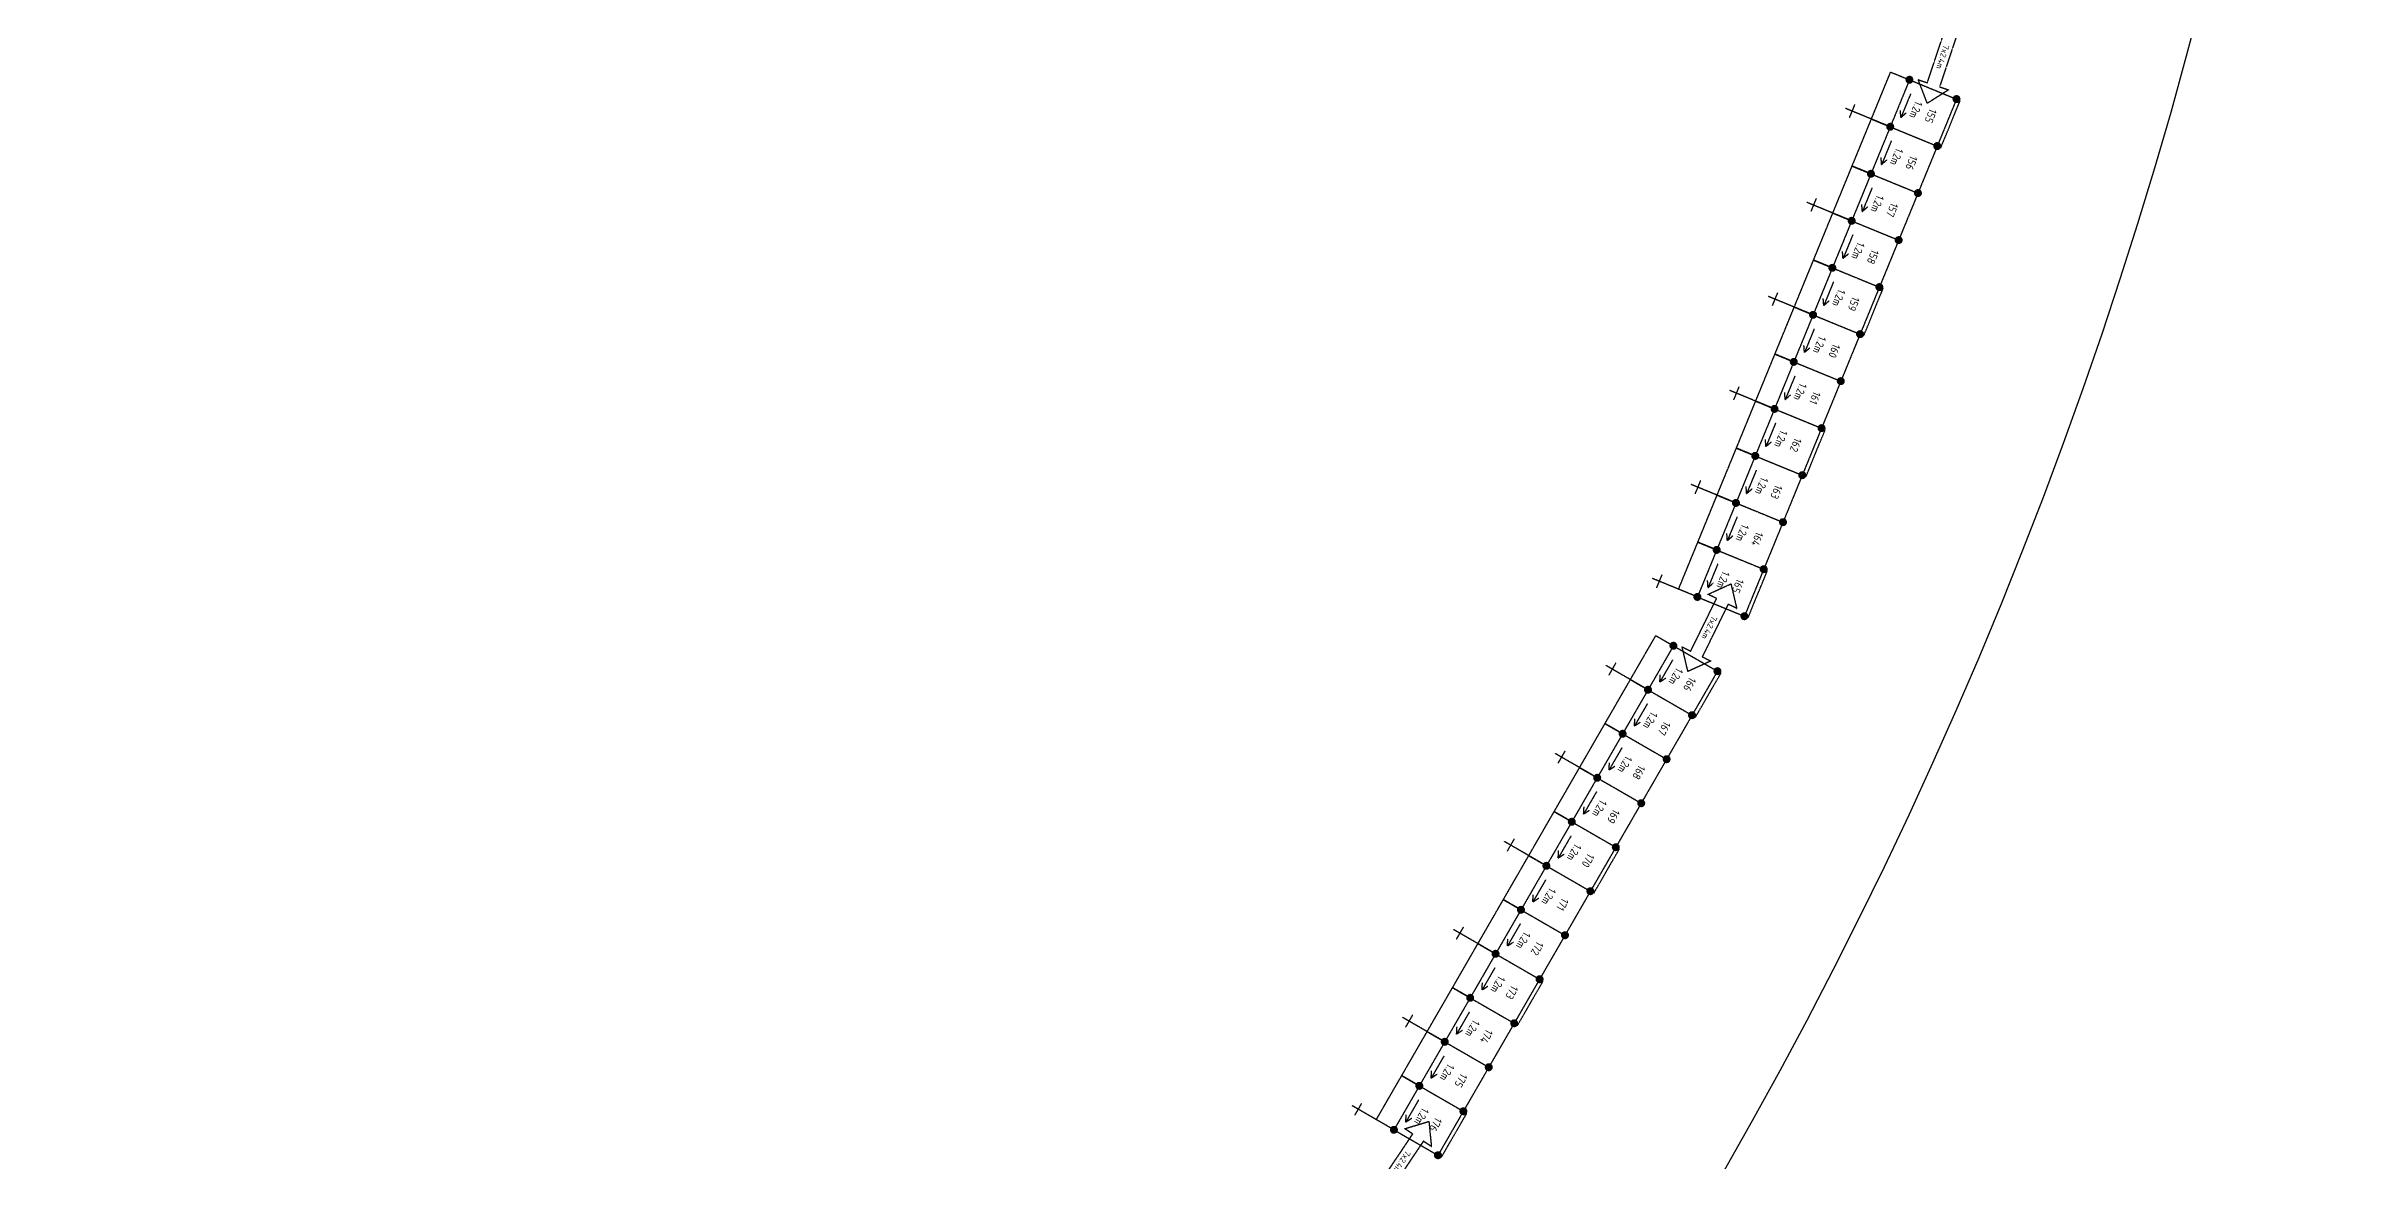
# Model space of a CAD drawing. Header units: millimetres. Extents: x -104667 to 131446, y -104429 to 134339.
# Drawn here: x 73869 to 131446, y -44898 to -17034 of the extents above; entities that cross this region are included whole.
import ezdxf
from ezdxf.enums import TextEntityAlignment as Align

# ---------------------------------------------------------------- set-up
doc = ezdxf.new("R2010")
doc.units = ezdxf.units.MM
doc.linetypes.add('KwikScaf_DASHED', pattern=[3.75, 2.5, -1.25])
doc.linetypes.add('KwikScaf_Line', pattern=[1, 1, 0])
doc.layers.get('0').update_dxf_attribs({"linetype": 'CONTINUOUS'})
doc.layers.add('KwikScaf Schematic', color=7, linetype='CONTINUOUS')
doc.styles.add('KwikScaf ISO', font='isocp.shx')

msp = doc.modelspace()

# ---------------------------------------------------------------- linework, layer by layer
msp.add_circle((13389, 13628), 118057)
at = {"layer": 'KwikScaf Schematic', "color": 3, "linetype": 'KwikScaf_Line'}
for p, q in [((120886, -17951), (121349, -16563)), ((121652, -16664), (121190, -18052)), ((120884, -18465), (120658, -17875)), ((120658, -17875), (120886, -17951)), ((121417, -18128), (120884, -18465)), ((121190, -18052), (121417, -18128)), ((115402, -30737), (115976, -30475)), ((115976, -30475), (116120, -31090)), ((114973, -32156), (115617, -30843)), ((115905, -30984), (115260, -32297)), ((115617, -30843), (115402, -30737)), ((116120, -31090), (115905, -30984)), ((114902, -32665), (114757, -32051)), ((114757, -32051), (114973, -32156)), ((115476, -32403), (114902, -32665)), ((115260, -32297), (115476, -32403)), ((107209, -45441), (108024, -44226)), ((107824, -44092), (108428, -43910)), ((108024, -44226), (107824, -44092)), ((108428, -43910), (108489, -44538)), ((108290, -44404), (107475, -45619)), ((108489, -44538), (108290, -44404))]:
    msp.add_line(p, q, dxfattribs=at)
at = {"layer": 'KwikScaf Schematic', "color": 1, "linetype": 'KwikScaf_Line'}
for p, q in [((119487, -18859), (119968, -17684)), ((119968, -17684), (120438, -17877)), ((120438, -17877), (119957, -19052)), ((120465, -18231), (120224, -18818)), ((120438, -17877), (121613, -18359)), ((121613, -18359), (121132, -19534)), ((119487, -18859), (118839, -18593)), ((119067, -18498), (118934, -18822)), ((119005, -20034), (119487, -18859)), ((119957, -19052), (119487, -18859)), ((119487, -18859), (119957, -19052)), ((120224, -18818), (120211, -18641)), ((120224, -18818), (120358, -18701)), ((119957, -19052), (119475, -20227)), ((119983, -19406), (119742, -19993)), ((119957, -19052), (121132, -19534)), ((121132, -19534), (120650, -20709)), ((118523, -21209), (119005, -20034)), ((119475, -20227), (119005, -20034)), ((119005, -20034), (119475, -20227)), ((119742, -19993), (119729, -19816)), ((119742, -19993), (119876, -19876)), ((119475, -20227), (118993, -21402)), ((119501, -20581), (119260, -21168)), ((119475, -20227), (120650, -20709)), ((120650, -20709), (120168, -21884)), ((118523, -21209), (117875, -20943)), ((118103, -20848), (117971, -21172)), ((118041, -22384), (118523, -21209)), ((118993, -21402), (118523, -21209)), ((118523, -21209), (118993, -21402)), ((119260, -21168), (119247, -20991)), ((119260, -21168), (119394, -21051)), ((118993, -21402), (118511, -22577)), ((119019, -21756), (118778, -22343)), ((118993, -21402), (120168, -21884)), ((117559, -23559), (118041, -22384)), ((118511, -22577), (118041, -22384)), ((118041, -22384), (118511, -22577)), ((118778, -22343), (118765, -22166)), ((118778, -22343), (118912, -22226)), ((120168, -21884), (119686, -23059)), ((118511, -22577), (118029, -23752)), ((118537, -22931), (118296, -23518)), ((118511, -22577), (119686, -23059)), ((117559, -23559), (116911, -23293)), ((117140, -23198), (117007, -23522)), ((117077, -24734), (117559, -23559)), ((118029, -23752), (117559, -23559)), ((117559, -23559), (118029, -23752)), ((118296, -23518), (118283, -23341)), ((118296, -23518), (118430, -23401)), ((119686, -23059), (119204, -24234)), ((118029, -23752), (117547, -24927)), ((118055, -24106), (117814, -24693)), ((118029, -23752), (119204, -24234)), ((116595, -25909), (117077, -24734)), ((117547, -24927), (117077, -24734)), ((117077, -24734), (117547, -24927)), ((117814, -24693), (117801, -24516)), ((117814, -24693), (117948, -24577)), ((119204, -24234), (118722, -25409)), ((117547, -24927), (117065, -26102)), ((117574, -25281), (117333, -25868)), ((117547, -24927), (118722, -25409)), ((116595, -25909), (115948, -25643)), ((116176, -25548), (116043, -25872)), ((116113, -27084), (116595, -25909)), ((117065, -26102), (116595, -25909)), ((116595, -25909), (117065, -26102)), ((117333, -25868), (117319, -25691)), ((117333, -25868), (117466, -25752)), ((118722, -25409), (118240, -26584)), ((117065, -26102), (116583, -27277)), ((117092, -26456), (116851, -27043)), ((117065, -26102), (118240, -26584)), ((116851, -27043), (116838, -26866)), ((116851, -27043), (116984, -26927)), ((118240, -26584), (117758, -27759)), ((115631, -28259), (116113, -27084)), ((116583, -27277), (116102, -28452)), ((116583, -27277), (116113, -27084)), ((116113, -27084), (116583, -27277)), ((116610, -27631), (116369, -28218)), ((116583, -27277), (117758, -27759)), ((115631, -28259), (114984, -27994)), ((115212, -27898), (115079, -28222)), ((116369, -28218), (116356, -28041)), ((116369, -28218), (116503, -28102)), ((117758, -27759), (117277, -28934)), ((115150, -29434), (115631, -28259)), ((116102, -28452), (115620, -29627)), ((116102, -28452), (115631, -28259)), ((115631, -28259), (116102, -28452)), ((116102, -28452), (117277, -28934)), ((115887, -29393), (115874, -29216)), ((116128, -28806), (115887, -29393)), ((115887, -29393), (116021, -29277)), ((117277, -28934), (116795, -30109)), ((114668, -30609), (115150, -29434)), ((115620, -29627), (115138, -30802)), ((115620, -29627), (115150, -29434)), ((115150, -29434), (115620, -29627)), ((115620, -29627), (116795, -30109)), ((114668, -30609), (114020, -30344)), ((114248, -30248), (114116, -30572)), ((115405, -30568), (115392, -30391)), ((115646, -29981), (115405, -30568)), ((115405, -30568), (115539, -30452)), ((116795, -30109), (116313, -31284)), ((115138, -30802), (114668, -30609)), ((115138, -30802), (116313, -31284)), ((113464, -32869), (114099, -31769)), ((114539, -32023), (113904, -33123)), ((114099, -31769), (114539, -32023)), ((114539, -32023), (115639, -32658)), ((113464, -32869), (112858, -32519)), ((113097, -32455), (112922, -32758)), ((114518, -32377), (114200, -32927)), ((114200, -32927), (114211, -32750)), ((115639, -32658), (115004, -33758)), ((112829, -33968), (113464, -32869)), ((113904, -33123), (113269, -34222)), ((113904, -33123), (113464, -32869)), ((113464, -32869), (113904, -33123)), ((113904, -33123), (115004, -33758)), ((114200, -32927), (114348, -32829)), ((112194, -35068), (112829, -33968)), ((113269, -34222), (112829, -33968)), ((112829, -33968), (113269, -34222)), ((113883, -33477), (113565, -34027)), ((113565, -34027), (113576, -33850)), ((113565, -34027), (113714, -33929)), ((115004, -33758), (114369, -34857)), ((113269, -34222), (112634, -35322)), ((113269, -34222), (114369, -34857)), ((111559, -36168), (112194, -35068)), ((112194, -35068), (111588, -34718)), ((111827, -34654), (111652, -34957)), ((112634, -35322), (112194, -35068)), ((112194, -35068), (112634, -35322)), ((113248, -34577), (112930, -35127)), ((112930, -35127), (112941, -34950)), ((112930, -35127), (113079, -35029)), ((114369, -34857), (113734, -35957)), ((112634, -35322), (111999, -36422)), ((112613, -35677), (112295, -36227)), ((112634, -35322), (113734, -35957)), ((110924, -37268), (111559, -36168)), ((111999, -36422), (111559, -36168)), ((111559, -36168), (111999, -36422)), ((112295, -36227), (112306, -36049)), ((112295, -36227), (112444, -36129)), ((113734, -35957), (113099, -37057)), ((111999, -36422), (111364, -37522)), ((111978, -36776), (111660, -37326)), ((111999, -36422), (113099, -37057)), ((110289, -38368), (110924, -37268)), ((110924, -37268), (110318, -36918)), ((110557, -36854), (110382, -37157)), ((111364, -37522), (110924, -37268)), ((110924, -37268), (111364, -37522)), ((111660, -37326), (111671, -37149)), ((111660, -37326), (111809, -37229)), ((113099, -37057), (112464, -38157)), ((111364, -37522), (110729, -38622)), ((111343, -37876), (111025, -38426)), ((111364, -37522), (112464, -38157)), ((109654, -39468), (110289, -38368)), ((110729, -38622), (110289, -38368)), ((110289, -38368), (110729, -38622)), ((111025, -38426), (111036, -38249)), ((111025, -38426), (111174, -38328)), ((112464, -38157), (111829, -39257)), ((109654, -39468), (109048, -39118)), ((109287, -39054), (109112, -39357)), ((110729, -38622), (110094, -39722)), ((110708, -38976), (110390, -39526)), ((110729, -38622), (111829, -39257)), ((109019, -40568), (109654, -39468)), ((110094, -39722), (109459, -40822)), ((110094, -39722), (109654, -39468)), ((109654, -39468), (110094, -39722)), ((110094, -39722), (111194, -40357)), ((110390, -39526), (110401, -39349)), ((110390, -39526), (110539, -39428)), ((111829, -39257), (111194, -40357)), ((110073, -40076), (109755, -40626)), ((108384, -41667), (109019, -40568)), ((109459, -40822), (108824, -41921)), ((109459, -40822), (109019, -40568)), ((109019, -40568), (109459, -40822)), ((109459, -40822), (110559, -41457)), ((109755, -40626), (109766, -40449)), ((109755, -40626), (109904, -40528)), ((111194, -40357), (110559, -41457)), ((108384, -41667), (107778, -41317)), ((108017, -41253), (107842, -41556)), ((109438, -41176), (109120, -41726)), ((107749, -42767), (108384, -41667)), ((108824, -41921), (108189, -43021)), ((108824, -41921), (108384, -41667)), ((108384, -41667), (108824, -41921)), ((108824, -41921), (109924, -42556)), ((109120, -41726), (109131, -41549)), ((109120, -41726), (109269, -41628)), ((110559, -41457), (109924, -42556)), ((108803, -42276), (108485, -42826)), ((109924, -42556), (109289, -43656)), ((107114, -43867), (107749, -42767)), ((108189, -43021), (107554, -44121)), ((108189, -43021), (107749, -42767)), ((107749, -42767), (108189, -43021)), ((108189, -43021), (109289, -43656)), ((108485, -42826), (108496, -42649)), ((108485, -42826), (108634, -42728)), ((107114, -43867), (106508, -43517)), ((106747, -43453), (106572, -43756)), ((108168, -43376), (107850, -43926)), ((107850, -43926), (107861, -43748)), ((109289, -43656), (108654, -44756)), ((107554, -44121), (107114, -43867)), ((107554, -44121), (108654, -44756)), ((107850, -43926), (107999, -43828))]:
    msp.add_line(p, q, dxfattribs=at)
at = {"layer": 'KwikScaf Schematic', "color": 1, "linetype": 'KwikScaf_DASHED'}
for p, q in [((121224, -19571), (121706, -18396)), ((119297, -24272), (119778, -23097)), ((117851, -27797), (118333, -26622)), ((116405, -31322), (116887, -30147)), ((115091, -33808), (115726, -32708)), ((112551, -38207), (113186, -37107)), ((110646, -41507), (111281, -40407)), ((108741, -44806), (109376, -43706))]:
    msp.add_line(p, q, dxfattribs=at)
at = {"layer": 'KwikScaf Schematic', "color": 1, "linetype": 'KwikScaf_Line', "const_width": 100}
for points in [[(120485, -17896, -0.198912), (120458, -17923, -0.198912), (120419, -17923, -0.198912), (120392, -17896, -0.198912), (120392, -17858, -0.198912), (120419, -17831, -0.198912), (120457, -17830, -0.198912), (120485, -17857, -0.198912)], [(121660, -18377, -0.198912), (121633, -18405, -0.198912), (121594, -18405, -0.198912), (121567, -18378, -0.198912), (121567, -18340, -0.198912), (121594, -18312, -0.198912), (121632, -18312, -0.198912), (121660, -18339, -0.198912)], [(120003, -19071, -0.198912), (119976, -19098, -0.198912), (119938, -19098, -0.198912), (119910, -19071, -0.198912), (119910, -19033, -0.198912), (119937, -19006, -0.198912), (119976, -19005, -0.198912), (120003, -19032, -0.198912)], [(120003, -19071, -0.198912), (119976, -19098, -0.198912), (119938, -19098, -0.198912), (119910, -19071, -0.198912), (119910, -19033, -0.198912), (119937, -19006, -0.198912), (119976, -19005, -0.198912), (120003, -19032, -0.198912)], [(121178, -19553, -0.198912), (121151, -19580, -0.198912), (121113, -19580, -0.198912), (121085, -19553, -0.198912), (121085, -19515, -0.198912), (121112, -19487, -0.198912), (121151, -19487, -0.198912), (121178, -19514, -0.198912)], [(121178, -19553, -0.198912), (121151, -19580, -0.198912), (121113, -19580, -0.198912), (121085, -19553, -0.198912), (121085, -19515, -0.198912), (121112, -19487, -0.198912), (121151, -19487, -0.198912), (121178, -19514, -0.198912)], [(119521, -20246, -0.198912), (119494, -20273, -0.198912), (119456, -20273, -0.198912), (119429, -20246, -0.198912), (119428, -20208, -0.198912), (119455, -20181, -0.198912), (119494, -20180, -0.198912), (119521, -20207, -0.198912)], [(119521, -20246, -0.198912), (119494, -20273, -0.198912), (119456, -20273, -0.198912), (119429, -20246, -0.198912), (119428, -20208, -0.198912), (119455, -20181, -0.198912), (119494, -20180, -0.198912), (119521, -20207, -0.198912)], [(120696, -20728, -0.198912), (120669, -20755, -0.198912), (120631, -20755, -0.198912), (120604, -20728, -0.198912), (120603, -20690, -0.198912), (120630, -20662, -0.198912), (120669, -20662, -0.198912), (120696, -20689, -0.198912)], [(120696, -20728, -0.198912), (120669, -20755, -0.198912), (120631, -20755, -0.198912), (120604, -20728, -0.198912), (120603, -20690, -0.198912), (120630, -20662, -0.198912), (120669, -20662, -0.198912), (120696, -20689, -0.198912)], [(119039, -21421, -0.198912), (119012, -21448, -0.198912), (118974, -21448, -0.198912), (118947, -21421, -0.198912), (118947, -21383, -0.198912), (118973, -21356, -0.198912), (119012, -21355, -0.198912), (119039, -21382, -0.198912)], [(119039, -21421, -0.198912), (119012, -21448, -0.198912), (118974, -21448, -0.198912), (118947, -21421, -0.198912), (118947, -21383, -0.198912), (118973, -21356, -0.198912), (119012, -21355, -0.198912), (119039, -21382, -0.198912)], [(120214, -21903, -0.198912), (120187, -21930, -0.198912), (120149, -21930, -0.198912), (120122, -21903, -0.198912), (120122, -21865, -0.198912), (120149, -21837, -0.198912), (120187, -21837, -0.198912), (120214, -21864, -0.198912)], [(120214, -21903, -0.198912), (120187, -21930, -0.198912), (120149, -21930, -0.198912), (120122, -21903, -0.198912), (120122, -21865, -0.198912), (120149, -21837, -0.198912), (120187, -21837, -0.198912), (120214, -21864, -0.198912)], [(118557, -22596, -0.198912), (118530, -22623, -0.198912), (118492, -22623, -0.198912), (118465, -22596, -0.198912), (118465, -22558, -0.198912), (118492, -22531, -0.198912), (118530, -22530, -0.198912), (118557, -22557, -0.198912)], [(118557, -22596, -0.198912), (118530, -22623, -0.198912), (118492, -22623, -0.198912), (118465, -22596, -0.198912), (118465, -22558, -0.198912), (118492, -22531, -0.198912), (118530, -22530, -0.198912), (118557, -22557, -0.198912)], [(119732, -23078, -0.198912), (119705, -23105, -0.198912), (119667, -23105, -0.198912), (119640, -23078, -0.198912), (119640, -23040, -0.198912), (119667, -23013, -0.198912), (119705, -23012, -0.198912), (119732, -23039, -0.198912)], [(119732, -23078, -0.198912), (119705, -23105, -0.198912), (119667, -23105, -0.198912), (119640, -23078, -0.198912), (119640, -23040, -0.198912), (119667, -23013, -0.198912), (119705, -23012, -0.198912), (119732, -23039, -0.198912)], [(118075, -23771, -0.198912), (118048, -23798, -0.198912), (118010, -23798, -0.198912), (117983, -23771, -0.198912), (117983, -23733, -0.198912), (118010, -23706, -0.198912), (118048, -23706, -0.198912), (118075, -23732, -0.198912)], [(118075, -23771, -0.198912), (118048, -23798, -0.198912), (118010, -23798, -0.198912), (117983, -23771, -0.198912), (117983, -23733, -0.198912), (118010, -23706, -0.198912), (118048, -23706, -0.198912), (118075, -23732, -0.198912)], [(119250, -24253, -0.198912), (119223, -24280, -0.198912), (119185, -24280, -0.198912), (119158, -24253, -0.198912), (119158, -24215, -0.198912), (119185, -24188, -0.198912), (119223, -24187, -0.198912), (119250, -24214, -0.198912)], [(119250, -24253, -0.198912), (119223, -24280, -0.198912), (119185, -24280, -0.198912), (119158, -24253, -0.198912), (119158, -24215, -0.198912), (119185, -24188, -0.198912), (119223, -24187, -0.198912), (119250, -24214, -0.198912)], [(117593, -24946, -0.198912), (117566, -24973, -0.198912), (117528, -24973, -0.198912), (117501, -24946, -0.198912), (117501, -24908, -0.198912), (117528, -24881, -0.198912), (117566, -24881, -0.198912), (117593, -24908, -0.198912)], [(117593, -24946, -0.198912), (117566, -24973, -0.198912), (117528, -24973, -0.198912), (117501, -24946, -0.198912), (117501, -24908, -0.198912), (117528, -24881, -0.198912), (117566, -24881, -0.198912), (117593, -24908, -0.198912)], [(118768, -25428, -0.198912), (118741, -25455, -0.198912), (118703, -25455, -0.198912), (118676, -25428, -0.198912), (118676, -25390, -0.198912), (118703, -25363, -0.198912), (118741, -25362, -0.198912), (118768, -25389, -0.198912)], [(118768, -25428, -0.198912), (118741, -25455, -0.198912), (118703, -25455, -0.198912), (118676, -25428, -0.198912), (118676, -25390, -0.198912), (118703, -25363, -0.198912), (118741, -25362, -0.198912), (118768, -25389, -0.198912)], [(117112, -26121, -0.198912), (117085, -26148, -0.198912), (117046, -26148, -0.198912), (117019, -26121, -0.198912), (117019, -26083, -0.198912), (117046, -26056, -0.198912), (117084, -26056, -0.198912), (117111, -26083, -0.198912)], [(117112, -26121, -0.198912), (117085, -26148, -0.198912), (117046, -26148, -0.198912), (117019, -26121, -0.198912), (117019, -26083, -0.198912), (117046, -26056, -0.198912), (117084, -26056, -0.198912), (117111, -26083, -0.198912)], [(118287, -26603, -0.198912), (118260, -26630, -0.198912), (118221, -26630, -0.198912), (118194, -26603, -0.198912), (118194, -26565, -0.198912), (118221, -26538, -0.198912), (118259, -26537, -0.198912), (118286, -26564, -0.198912)], [(118287, -26603, -0.198912), (118260, -26630, -0.198912), (118221, -26630, -0.198912), (118194, -26603, -0.198912), (118194, -26565, -0.198912), (118221, -26538, -0.198912), (118259, -26537, -0.198912), (118286, -26564, -0.198912)], [(116630, -27296, -0.198912), (116603, -27323, -0.198912), (116564, -27323, -0.198912), (116537, -27296, -0.198912), (116537, -27258, -0.198912), (116564, -27231, -0.198912), (116602, -27231, -0.198912), (116630, -27258, -0.198912)], [(116630, -27296, -0.198912), (116603, -27323, -0.198912), (116564, -27323, -0.198912), (116537, -27296, -0.198912), (116537, -27258, -0.198912), (116564, -27231, -0.198912), (116602, -27231, -0.198912), (116630, -27258, -0.198912)], [(117805, -27778, -0.198912), (117778, -27805, -0.198912), (117739, -27805, -0.198912), (117712, -27778, -0.198912), (117712, -27740, -0.198912), (117739, -27713, -0.198912), (117777, -27712, -0.198912), (117805, -27739, -0.198912)], [(117805, -27778, -0.198912), (117778, -27805, -0.198912), (117739, -27805, -0.198912), (117712, -27778, -0.198912), (117712, -27740, -0.198912), (117739, -27713, -0.198912), (117777, -27712, -0.198912), (117805, -27739, -0.198912)], [(116148, -28471, -0.198912), (116121, -28498, -0.198912), (116083, -28498, -0.198912), (116055, -28471, -0.198912), (116055, -28433, -0.198912), (116082, -28406, -0.198912), (116120, -28406, -0.198912), (116148, -28433, -0.198912)], [(116148, -28471, -0.198912), (116121, -28498, -0.198912), (116083, -28498, -0.198912), (116055, -28471, -0.198912), (116055, -28433, -0.198912), (116082, -28406, -0.198912), (116120, -28406, -0.198912), (116148, -28433, -0.198912)], [(117323, -28953, -0.198912), (117296, -28980, -0.198912), (117258, -28980, -0.198912), (117230, -28953, -0.198912), (117230, -28915, -0.198912), (117257, -28888, -0.198912), (117296, -28888, -0.198912), (117323, -28914, -0.198912)], [(117323, -28953, -0.198912), (117296, -28980, -0.198912), (117258, -28980, -0.198912), (117230, -28953, -0.198912), (117230, -28915, -0.198912), (117257, -28888, -0.198912), (117296, -28888, -0.198912), (117323, -28914, -0.198912)], [(115666, -29646, -0.198912), (115639, -29673, -0.198912), (115601, -29673, -0.198912), (115574, -29646, -0.198912), (115573, -29608, -0.198912), (115600, -29581, -0.198912), (115639, -29581, -0.198912), (115666, -29608, -0.198912)], [(115666, -29646, -0.198912), (115639, -29673, -0.198912), (115601, -29673, -0.198912), (115574, -29646, -0.198912), (115573, -29608, -0.198912), (115600, -29581, -0.198912), (115639, -29581, -0.198912), (115666, -29608, -0.198912)], [(116841, -30128, -0.198912), (116814, -30155, -0.198912), (116776, -30155, -0.198912), (116749, -30128, -0.198912), (116748, -30090, -0.198912), (116775, -30063, -0.198912), (116814, -30063, -0.198912), (116841, -30090, -0.198912)], [(116841, -30128, -0.198912), (116814, -30155, -0.198912), (116776, -30155, -0.198912), (116749, -30128, -0.198912), (116748, -30090, -0.198912), (116775, -30063, -0.198912), (116814, -30063, -0.198912), (116841, -30090, -0.198912)], [(115184, -30821, -0.198912), (115157, -30848, -0.198912), (115119, -30848, -0.198912), (115092, -30821, -0.198912), (115091, -30783, -0.198912), (115118, -30756, -0.198912), (115157, -30756, -0.198912), (115184, -30783, -0.198912)], [(116359, -31303, -0.198912), (116332, -31330, -0.198912), (116294, -31330, -0.198912), (116267, -31303, -0.198912), (116267, -31265, -0.198912), (116293, -31238, -0.198912), (116332, -31238, -0.198912), (116359, -31265, -0.198912)], [(114582, -32048, -0.198912), (114552, -32071, -0.198912), (114514, -32066, -0.198912), (114491, -32036, -0.198912), (114496, -31998, -0.198912), (114526, -31974, -0.198912), (114564, -31979, -0.198912), (114587, -32010, -0.198912)], [(113947, -33148, -0.198912), (113917, -33171, -0.198912), (113879, -33166, -0.198912), (113856, -33136, -0.198912), (113861, -33098, -0.198912), (113891, -33074, -0.198912), (113929, -33079, -0.198912), (113952, -33110, -0.198912)], [(115047, -33783, -0.198912), (115017, -33806, -0.198912), (114979, -33801, -0.198912), (114956, -33771, -0.198912), (114961, -33733, -0.198912), (114991, -33709, -0.198912), (115029, -33714, -0.198912), (115052, -33745, -0.198912)], [(113312, -34247, -0.198912), (113282, -34271, -0.198912), (113244, -34266, -0.198912), (113221, -34235, -0.198912), (113226, -34197, -0.198912), (113256, -34174, -0.198912), (113294, -34179, -0.198912), (113317, -34209, -0.198912)], [(114412, -34882, -0.198912), (114382, -34906, -0.198912), (114344, -34901, -0.198912), (114321, -34870, -0.198912), (114326, -34832, -0.198912), (114356, -34809, -0.198912), (114394, -34814, -0.198912), (114417, -34844, -0.198912)], [(112677, -35347, -0.198912), (112647, -35371, -0.198912), (112609, -35366, -0.198912), (112586, -35335, -0.198912), (112591, -35297, -0.198912), (112621, -35274, -0.198912), (112659, -35279, -0.198912), (112682, -35309, -0.198912)], [(113777, -35982, -0.198912), (113747, -36006, -0.198912), (113709, -36001, -0.198912), (113686, -35970, -0.198912), (113691, -35932, -0.198912), (113721, -35909, -0.198912), (113759, -35914, -0.198912), (113782, -35944, -0.198912)], [(112042, -36447, -0.198912), (112012, -36470, -0.198912), (111974, -36465, -0.198912), (111951, -36435, -0.198912), (111956, -36397, -0.198912), (111986, -36374, -0.198912), (112024, -36379, -0.198912), (112047, -36409, -0.198912)], [(111407, -37547, -0.198912), (111377, -37570, -0.198912), (111339, -37565, -0.198912), (111316, -37535, -0.198912), (111321, -37497, -0.198912), (111351, -37474, -0.198912), (111389, -37479, -0.198912), (111412, -37509, -0.198912)], [(113142, -37082, -0.198912), (113112, -37105, -0.198912), (113074, -37100, -0.198912), (113051, -37070, -0.198912), (113056, -37032, -0.198912), (113086, -37009, -0.198912), (113124, -37014, -0.198912), (113147, -37044, -0.198912)], [(110772, -38647, -0.198912), (110742, -38670, -0.198912), (110704, -38665, -0.198912), (110681, -38635, -0.198912), (110686, -38597, -0.198912), (110716, -38574, -0.198912), (110754, -38579, -0.198912), (110777, -38609, -0.198912)], [(112507, -38182, -0.198912), (112477, -38205, -0.198912), (112439, -38200, -0.198912), (112416, -38170, -0.198912), (112421, -38132, -0.198912), (112451, -38109, -0.198912), (112489, -38114, -0.198912), (112512, -38144, -0.198912)], [(110137, -39747, -0.198912), (110107, -39770, -0.198912), (110069, -39765, -0.198912), (110046, -39735, -0.198912), (110051, -39697, -0.198912), (110081, -39673, -0.198912), (110119, -39678, -0.198912), (110142, -39709, -0.198912)], [(111872, -39282, -0.198912), (111842, -39305, -0.198912), (111804, -39300, -0.198912), (111781, -39270, -0.198912), (111786, -39232, -0.198912), (111816, -39209, -0.198912), (111854, -39214, -0.198912), (111877, -39244, -0.198912)], [(111237, -40382, -0.198912), (111207, -40405, -0.198912), (111169, -40400, -0.198912), (111146, -40370, -0.198912), (111151, -40332, -0.198912), (111181, -40308, -0.198912), (111219, -40313, -0.198912), (111242, -40344, -0.198912)], [(109502, -40847, -0.198912), (109472, -40870, -0.198912), (109434, -40865, -0.198912), (109411, -40835, -0.198912), (109416, -40797, -0.198912), (109446, -40773, -0.198912), (109484, -40778, -0.198912), (109507, -40809, -0.198912)], [(110602, -41482, -0.198912), (110572, -41505, -0.198912), (110534, -41500, -0.198912), (110511, -41470, -0.198912), (110516, -41432, -0.198912), (110546, -41408, -0.198912), (110584, -41413, -0.198912), (110607, -41444, -0.198912)], [(108867, -41946, -0.198912), (108837, -41970, -0.198912), (108799, -41965, -0.198912), (108776, -41934, -0.198912), (108781, -41896, -0.198912), (108811, -41873, -0.198912), (108849, -41878, -0.198912), (108872, -41908, -0.198912)], [(109967, -42581, -0.198912), (109937, -42605, -0.198912), (109899, -42600, -0.198912), (109876, -42569, -0.198912), (109881, -42531, -0.198912), (109911, -42508, -0.198912), (109949, -42513, -0.198912), (109972, -42543, -0.198912)], [(108232, -43046, -0.198912), (108202, -43070, -0.198912), (108164, -43065, -0.198912), (108141, -43034, -0.198912), (108146, -42996, -0.198912), (108176, -42973, -0.198912), (108214, -42978, -0.198912), (108237, -43008, -0.198912)], [(109332, -43681, -0.198912), (109302, -43705, -0.198912), (109264, -43700, -0.198912), (109241, -43669, -0.198912), (109246, -43631, -0.198912), (109276, -43608, -0.198912), (109314, -43613, -0.198912), (109337, -43643, -0.198912)], [(108697, -44781, -0.198912), (108667, -44804, -0.198912), (108629, -44799, -0.198912), (108606, -44769, -0.198912), (108611, -44731, -0.198912), (108641, -44708, -0.198912), (108679, -44713, -0.198912), (108702, -44743, -0.198912)]]:
    msp.add_lwpolyline(points, format="xyb", close=True, dxfattribs=at)
at = {"layer": 'KwikScaf Schematic', "color": 1, "linetype": 'KwikScaf_Line'}
for points in [[(115682, -32683, 100, 100, -0.198912), (115652, -32706, 100, 100, -0.198912), (115614, -32701, 100, 100, -0.198912), (115591, -32671, 100, 100, -0.198912), (115596, -32633, 100, 100, -0.198912), (115626, -32609, 100, 100, -0.198912), (115664, -32614, 100, 100, -0.198912), (115687, -32645, 100, 100, -0.198912)], [(113947, -33148, 100, 100, -0.198912), (113917, -33171, 100, 100, -0.198912), (113879, -33166, 100, 100, -0.198912), (113856, -33136, 100, 100, -0.198912), (113861, -33098, 100, 100, -0.198912), (113891, -33074, 100, 100, -0.198912), (113929, -33079, 100, 100, -0.198912), (113952, -33110, 100, 100, -0.198912)], [(115047, -33783, 100, 100, -0.198912), (115017, -33806, 100, 100, -0.198912), (114979, -33801, 100, 100, -0.198912), (114956, -33771, 100, 100, -0.198912), (114961, -33733, 100, 100, -0.198912), (114991, -33709, 100, 100, -0.198912), (115029, -33714, 100, 100, -0.198912), (115052, -33745, 100, 100, -0.198912)], [(113312, -34247, 100, 100, -0.198912), (113282, -34271, 100, 100, -0.198912), (113244, -34266, 100, 100, -0.198912), (113221, -34235, 100, 100, -0.198912), (113226, -34197, 100, 100, -0.198912), (113256, -34174, 100, 100, -0.198912), (113294, -34179, 100, 100, -0.198912), (113317, -34209, 100, 100, -0.198912)], [(114412, -34882, 100, 100, -0.198912), (114382, -34906, 100, 100, -0.198912), (114344, -34901, 100, 100, -0.198912), (114321, -34870, 100, 100, -0.198912), (114326, -34832, 100, 100, -0.198912), (114356, -34809, 100, 100, -0.198912), (114394, -34814, 100, 100, -0.198912), (114417, -34844, 100, 100, -0.198912)], [(112677, -35347, 100, 100, -0.198912), (112647, -35371, 100, 100, -0.198912), (112609, -35366, 100, 100, -0.198912), (112586, -35335, 100, 100, -0.198912), (112591, -35297, 100, 100, -0.198912), (112621, -35274, 100, 100, -0.198912), (112659, -35279, 100, 100, -0.198912), (112682, -35309, 100, 100, -0.198912)], [(113777, -35982, 100, 100, -0.198912), (113747, -36006, 100, 100, -0.198912), (113709, -36001, 100, 100, -0.198912), (113686, -35970, 100, 100, -0.198912), (113691, -35932, 100, 100, -0.198912), (113721, -35909, 100, 100, -0.198912), (113759, -35914, 100, 100, -0.198912), (113782, -35944, 100, 100, -0.198912)], [(112042, -36447, 100, 100, -0.198912), (112012, -36470, 100, 100, -0.198912), (111974, -36465, 100, 100, -0.198912), (111951, -36435, 100, 100, -0.198912), (111956, -36397, 100, 100, -0.198912), (111986, -36374, 100, 100, -0.198912), (112024, -36379, 100, 100, -0.198912), (112047, -36409, 100, 100, -0.198912)], [(111407, -37547, 100, 100, -0.198912), (111377, -37570, 100, 100, -0.198912), (111339, -37565, 100, 100, -0.198912), (111316, -37535, 100, 100, -0.198912), (111321, -37497, 100, 100, -0.198912), (111351, -37474, 100, 100, -0.198912), (111389, -37479, 100, 100, -0.198912), (111412, -37509, 100, 100, -0.198912)], [(113142, -37082, 100, 100, -0.198912), (113112, -37105, 100, 100, -0.198912), (113074, -37100, 100, 100, -0.198912), (113051, -37070, 100, 100, -0.198912), (113056, -37032, 100, 100, -0.198912), (113086, -37009, 100, 100, -0.198912), (113124, -37014, 100, 100, -0.198912), (113147, -37044, 100, 100, -0.198912)], [(110772, -38647, 100, 100, -0.198912), (110742, -38670, 100, 100, -0.198912), (110704, -38665, 100, 100, -0.198912), (110681, -38635, 100, 100, -0.198912), (110686, -38597, 100, 100, -0.198912), (110716, -38574, 100, 100, -0.198912), (110754, -38579, 100, 100, -0.198912), (110777, -38609, 100, 100, -0.198912)], [(112507, -38182, 100, 100, -0.198912), (112477, -38205, 100, 100, -0.198912), (112439, -38200, 100, 100, -0.198912), (112416, -38170, 100, 100, -0.198912), (112421, -38132, 100, 100, -0.198912), (112451, -38109, 100, 100, -0.198912), (112489, -38114, 100, 100, -0.198912), (112512, -38144, 100, 100, -0.198912)], [(110137, -39747, 100, 100, -0.198912), (110107, -39770, 100, 100, -0.198912), (110069, -39765, 100, 100, -0.198912), (110046, -39735, 100, 100, -0.198912), (110051, -39697, 100, 100, -0.198912), (110081, -39673, 100, 100, -0.198912), (110119, -39678, 100, 100, -0.198912), (110142, -39709, 100, 100, -0.198912)], [(111872, -39282, 100, 100, -0.198912), (111842, -39305, 100, 100, -0.198912), (111804, -39300, 100, 100, -0.198912), (111781, -39270, 100, 100, -0.198912), (111786, -39232, 100, 100, -0.198912), (111816, -39209, 100, 100, -0.198912), (111854, -39214, 100, 100, -0.198912), (111877, -39244, 100, 100, -0.198912)], [(111237, -40382, 100, 100, -0.198912), (111207, -40405, 100, 100, -0.198912), (111169, -40400, 100, 100, -0.198912), (111146, -40370, 100, 100, -0.198912), (111151, -40332, 100, 100, -0.198912), (111181, -40308, 100, 100, -0.198912), (111219, -40313, 100, 100, -0.198912), (111242, -40344, 100, 100, -0.198912)], [(109502, -40847, 100, 100, -0.198912), (109472, -40870, 100, 100, -0.198912), (109434, -40865, 100, 100, -0.198912), (109411, -40835, 100, 100, -0.198912), (109416, -40797, 100, 100, -0.198912), (109446, -40773, 100, 100, -0.198912), (109484, -40778, 100, 100, -0.198912), (109507, -40809, 100, 100, -0.198912)], [(110602, -41482, 100, 100, -0.198912), (110572, -41505, 100, 100, -0.198912), (110534, -41500, 100, 100, -0.198912), (110511, -41470, 100, 100, -0.198912), (110516, -41432, 100, 100, -0.198912), (110546, -41408, 100, 100, -0.198912), (110584, -41413, 100, 100, -0.198912), (110607, -41444, 100, 100, -0.198912)], [(108867, -41946, 100, 100, -0.198912), (108837, -41970, 100, 100, -0.198912), (108799, -41965, 100, 100, -0.198912), (108776, -41934, 100, 100, -0.198912), (108781, -41896, 100, 100, -0.198912), (108811, -41873, 100, 100, -0.198912), (108849, -41878, 100, 100, -0.198912), (108872, -41908, 100, 100, -0.198912)], [(109967, -42581, 100, 100, -0.198912), (109937, -42605, 100, 100, -0.198912), (109899, -42600, 100, 100, -0.198912), (109876, -42569, 100, 100, -0.198912), (109881, -42531, 100, 100, -0.198912), (109911, -42508, 100, 100, -0.198912), (109949, -42513, 100, 100, -0.198912), (109972, -42543, 100, 100, -0.198912)], [(108232, -43046, 100, 100, -0.198912), (108202, -43070, 100, 100, -0.198912), (108164, -43065, 100, 100, -0.198912), (108141, -43034, 100, 100, -0.198912), (108146, -42996, 100, 100, -0.198912), (108176, -42973, 100, 100, -0.198912), (108214, -42978, 100, 100, -0.198912), (108237, -43008, 100, 100, -0.198912)], [(109332, -43681, 100, 100, -0.198912), (109302, -43705, 100, 100, -0.198912), (109264, -43700, 100, 100, -0.198912), (109241, -43669, 100, 100, -0.198912), (109246, -43631, 100, 100, -0.198912), (109276, -43608, 100, 100, -0.198912), (109314, -43613, 100, 100, -0.198912), (109337, -43643, 100, 100, -0.198912)], [(107597, -44146, 100, 100, -0.198912), (107567, -44169, 100, 100, -0.198912), (107529, -44164, 100, 100, -0.198912), (107506, -44134, 100, 100, -0.198912), (107511, -44096, 100, 100, -0.198912), (107541, -44073, 100, 100, -0.198912), (107579, -44078, 100, 100, -0.198912), (107602, -44108, 100, 100, -0.198912)]]:
    msp.add_lwpolyline(points, format="xyseb", close=True, dxfattribs=at)

# ---------------------------------------------------------------- texts
at = {"layer": 'KwikScaf Schematic', "style": 'KwikScaf ISO'}
for s, height, rotation, p in [('7x2.4m', 150, 251.56962, (121269, -17308)), ('1.2m', 200, 247.70147, (120600, -18629)), ('155', 200, 247.70147, (120970, -18781)), ('1.2m', 200, 247.70147, (120118, -19804)), ('156', 200, 247.70147, (120488, -19956)), ('1.2m', 200, 247.70147, (119636, -20979)), ('157', 200, 247.70147, (120006, -21131)), ('1.2m', 200, 247.70147, (119154, -22154)), ('158', 200, 247.70147, (119524, -22306)), ('1.2m', 200, 247.70147, (118672, -23329)), ('159', 200, 247.70147, (119043, -23481)), ('1.2m', 200, 247.70147, (118191, -24504)), ('160', 200, 247.70147, (118561, -24656)), ('1.2m', 200, 247.70147, (117709, -25679)), ('161', 200, 247.70147, (118079, -25831)), ('1.2m', 200, 247.70147, (117227, -26854)), ('162', 200, 247.70147, (117597, -27006)), ('1.2m', 200, 247.70147, (116745, -28029)), ('163', 200, 247.70147, (117115, -28181)), ('1.2m', 200, 247.70147, (116263, -29204)), ('164', 200, 247.70147, (116633, -29356)), ('1.2m', 200, 247.70147, (115781, -30379)), ('165', 200, 247.70147, (116151, -30531)), ('7x2.4m', 150, 243.8684, (115439, -31570)), ('1.2m', 200, 240.00025, (114598, -32790)), ('166', 200, 240.00025, (114945, -32990)), ('1.2m', 200, 240.00025, (113963, -33890)), ('167', 200, 240.00025, (114310, -34090)), ('1.2m', 200, 240.00025, (113328, -34990)), ('168', 200, 240.00025, (113675, -35190)), ('1.2m', 200, 240.00025, (112693, -36090)), ('169', 200, 240.00025, (113040, -36290)), ('1.2m', 200, 240.00025, (112058, -37190)), ('170', 200, 240.00025, (112405, -37390)), ('1.2m', 200, 240.00025, (111423, -38289)), ('171', 200, 240.00025, (111770, -38489)), ('1.2m', 200, 240.00025, (110788, -39389)), ('172', 200, 240.00025, (111135, -39589)), ('1.2m', 200, 240.00025, (110153, -40489)), ('173', 200, 240.00025, (110500, -40689)), ('1.2m', 200, 240.00025, (109518, -41589)), ('174', 200, 240.00025, (109865, -41789)), ('1.2m', 200, 240.00025, (108883, -42689)), ('175', 200, 240.00025, (109230, -42889)), ('1.2m', 200, 240.00025, (108248, -43789)), ('176', 200, 240.00025, (108595, -43989)), ('7x2.4m', 150, 236.16718, (107749, -44923))]:
    msp.add_text(s, height=height, rotation=rotation, dxfattribs=at).set_placement(p, align=Align.MIDDLE_CENTER)

doc.saveas('drawing.dxf')
